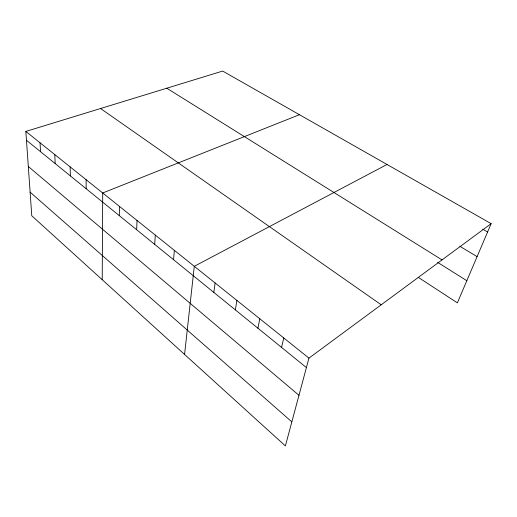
<?xml version="1.0" encoding="UTF-8"?>
<svg xmlns="http://www.w3.org/2000/svg" width="517" height="517" viewBox="0 0 517 517"><rect width="100%" height="100%" fill="white"/><g stroke="black" fill="none" stroke-linecap="round" stroke-linejoin="round"><path stroke-width="0.78" d="M102.211 279.703L102.715 192.977L299.44 114.709M119.304 215.647L119.524 206.438M136.637 229.722L137.037 220.462M154.706 244.392L155.3 235.086M173.557 259.702L174.365 250.357M184.569 354.436L194.282 266.307L387.02 164.477M213.825 292.402L215.111 282.986M235.364 309.89L236.922 300.448M257.918 328.205L259.773 318.75M281.571 347.418L283.755 337.956M491.15 223.661L308.946 358.126L285.39 445.925L31.77 215.783L25.85 131.428L222.672 71.075L491.15 223.661L457.383 302.859L418.221 277.319M482.768 229.186L487.602 231.978M459.878 246.279L477.088 256.645M166.784 88.213L442.035 259.909M437.615 262.365L466.825 280.712M100.556 108.518L381.21 304.791M25.85 131.428L308.946 358.126M26.47 140.262L306.407 367.581M28.312 166.5L298.975 395.298M30.109 192.143L291.846 421.872M40.042 142.795L40.552 151.694M54.796 154.602L55.177 163.572M70.131 166.888L70.383 175.916M86.093 179.664L86.197 188.763"/></g></svg>
